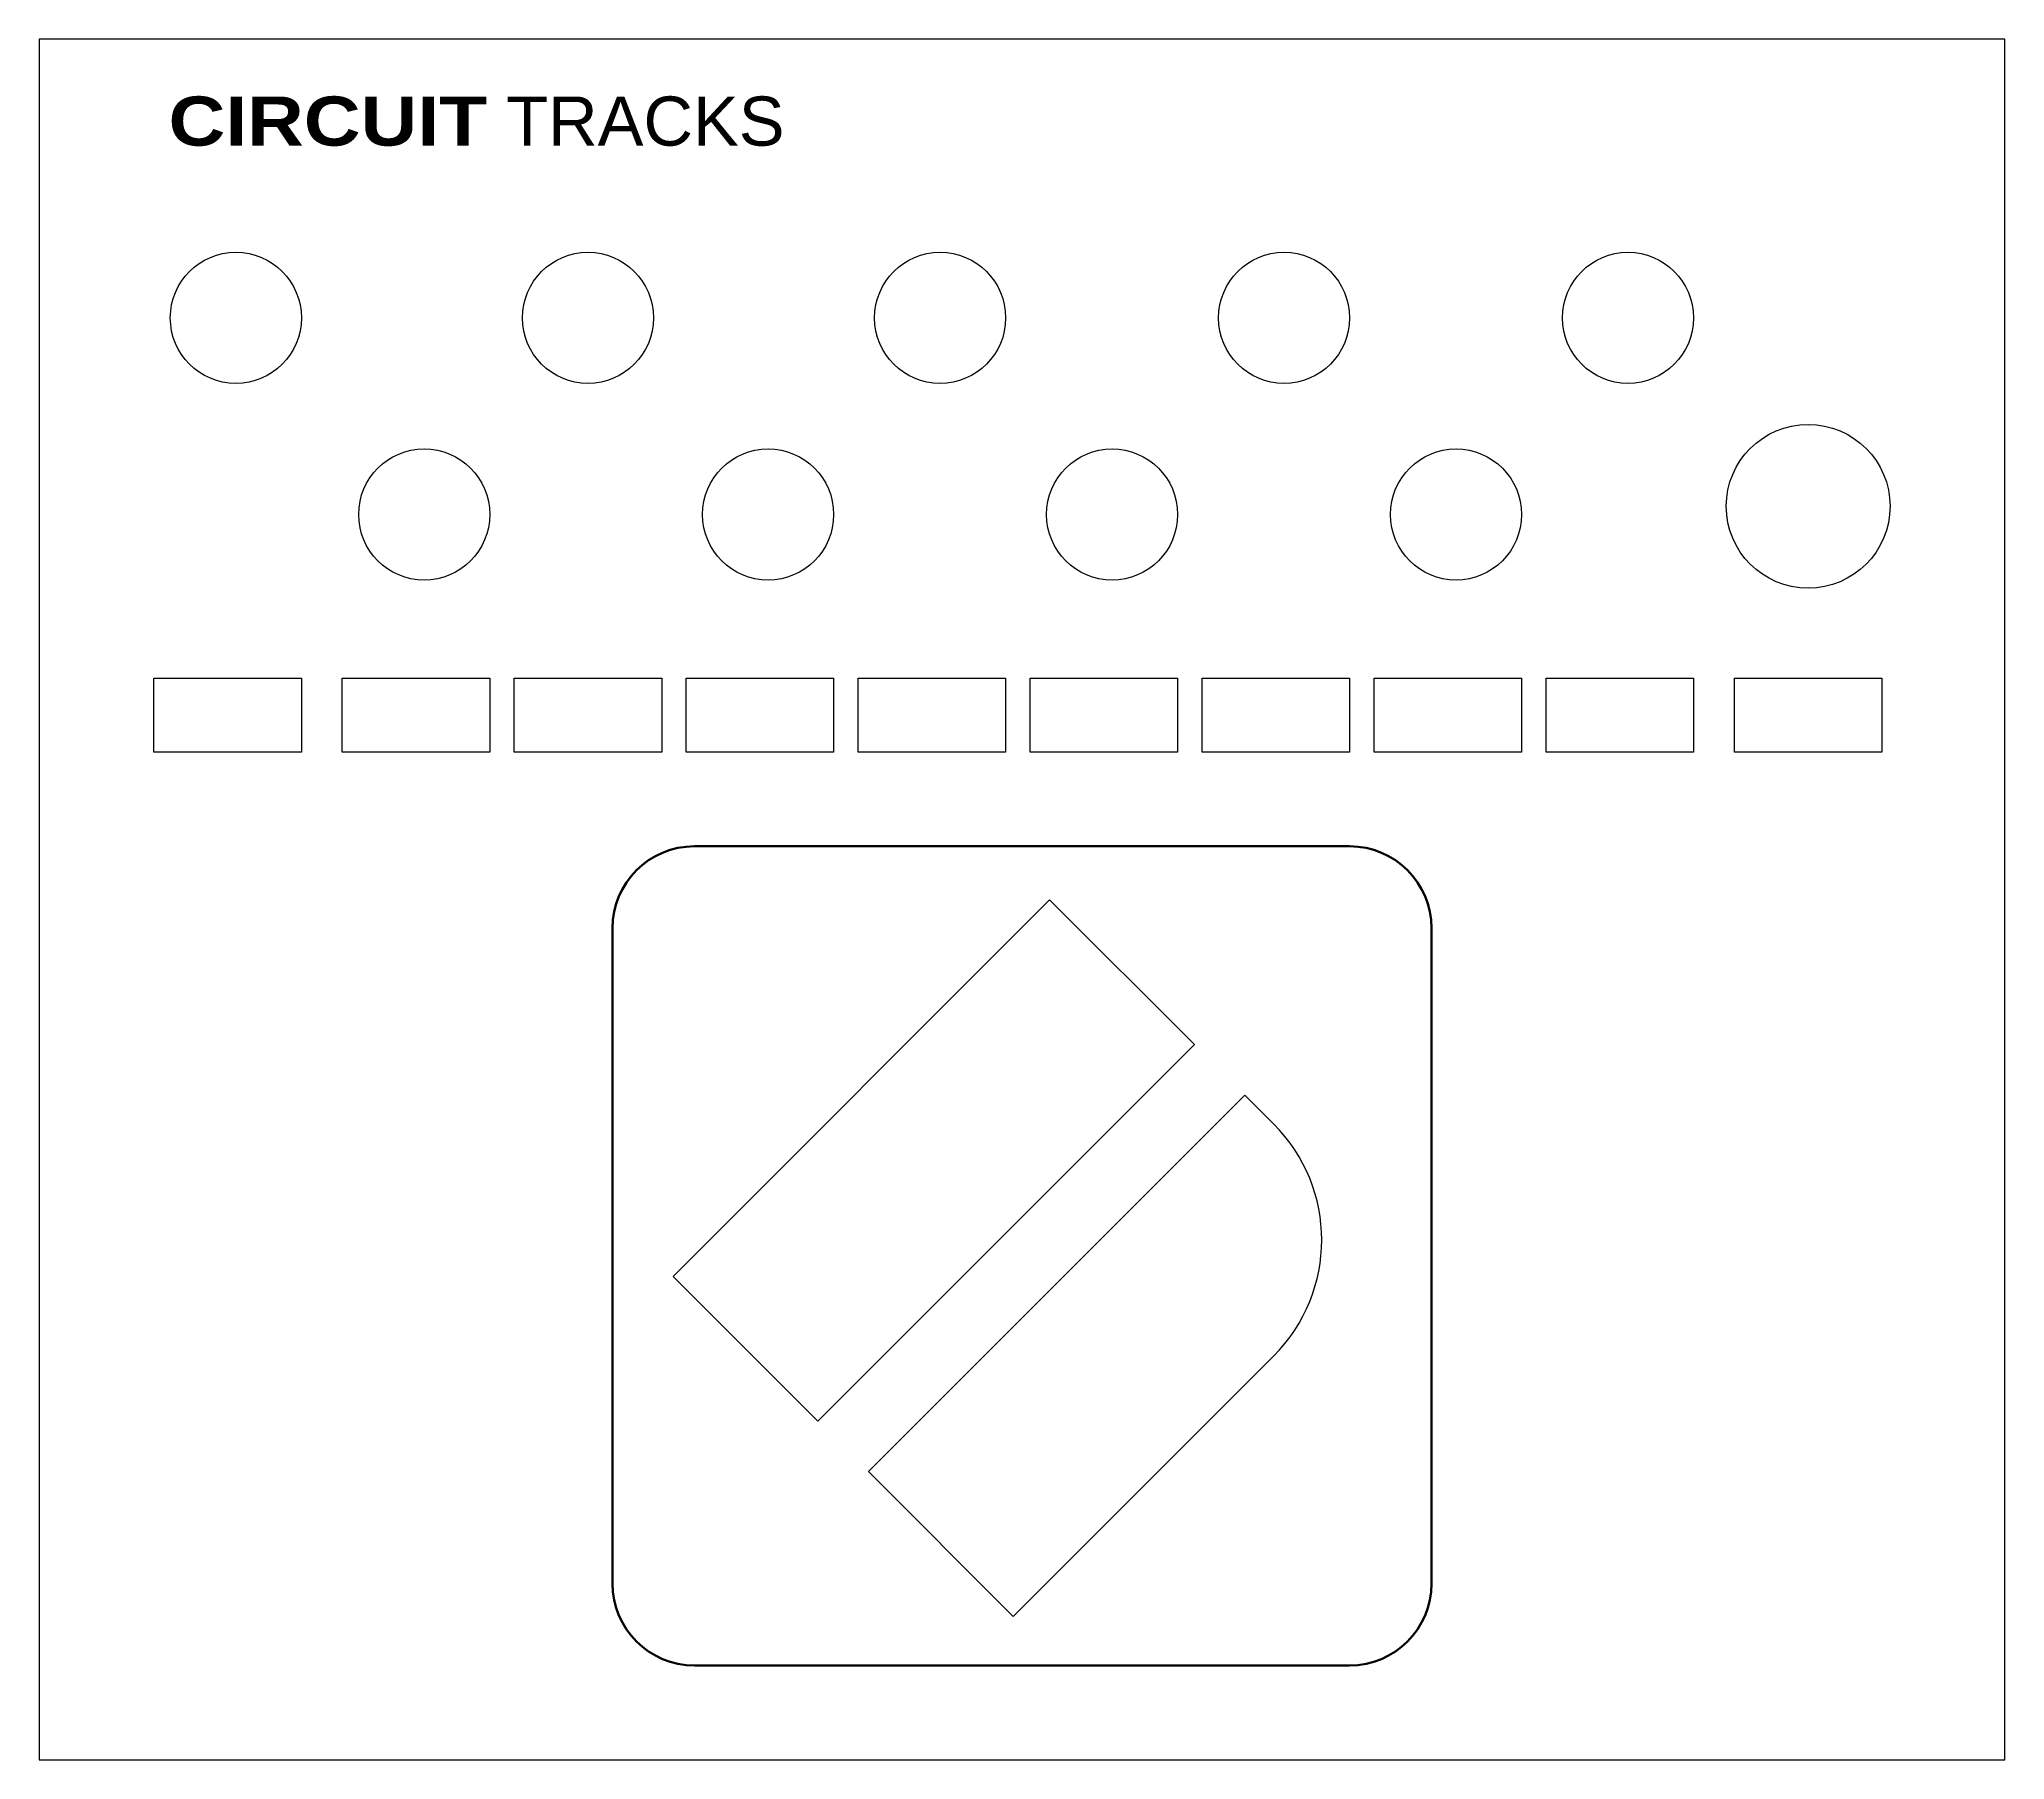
# Model space of a CAD drawing. Header units: millimetres. Extents: x 0 to 240, y 0 to 210.
import ezdxf

# ---------------------------------------------------------------- set-up
doc = ezdxf.new("R2010")
doc.units = ezdxf.units.MM
doc.layers.get('0').update_dxf_attribs({"color": 4, "lineweight": 25})
doc.layers.add('Etching', color=1, linetype='Continuous', lineweight=25)
doc.styles.add('textstyle3', font='arial.ttf')

msp = doc.modelspace()

# ---------------------------------------------------------------- linework, layer by layer
for p, q in [((240, 210), (0, 210)), ((0, 210), (0, 0)), ((240, 0), (240, 210)), ((14, 132), (32, 132)), ((14, 123), (14, 132)), ((32, 132), (32, 123)), ((37, 132), (55, 132)), ((37, 123), (37, 132)), ((55, 132), (55, 123)), ((58, 132), (76, 132)), ((58, 123), (58, 132)), ((76, 132), (76, 123)), ((79, 132), (97, 132)), ((79, 123), (79, 132)), ((97, 132), (97, 123)), ((100, 132), (118, 132)), ((100, 123), (100, 132)), ((118, 132), (118, 123)), ((121, 132), (139, 132)), ((121, 123), (121, 132)), ((139, 132), (139, 123)), ((142, 132), (160, 132)), ((142, 123), (142, 132)), ((160, 132), (160, 123)), ((163, 132), (181, 132)), ((163, 123), (163, 132)), ((181, 132), (181, 123)), ((184, 132), (202, 132)), ((184, 123), (184, 132)), ((202, 132), (202, 123)), ((207, 132), (225, 132)), ((207, 123), (207, 132)), ((225, 132), (225, 123)), ((32, 123), (14, 123)), ((55, 123), (37, 123)), ((76, 123), (58, 123)), ((97, 123), (79, 123)), ((118, 123), (100, 123)), ((139, 123), (121, 123)), ((160, 123), (142, 123)), ((181, 123), (163, 123)), ((202, 123), (184, 123)), ((225, 123), (207, 123)), ((123.37, 104.96), (77.41, 59)), ((141.05, 87.28), (123.37, 104.96)), ((95.08, 41.32), (141.05, 87.28)), ((147.21, 81.12), (101.24, 35.16)), ((150.74, 77.58), (147.21, 81.12)), ((77.41, 59), (95.08, 41.32)), ((118.92, 17.48), (150.74, 49.3)), ((101.24, 35.16), (118.92, 17.48)), ((0, 0), (240, 0))]:
    msp.add_line(p, q)
for centre, radius in [((24, 176), 8), ((67, 176), 8), ((110, 176), 8), ((152, 176), 8), ((194, 176), 8), ((216, 153), 10), ((47, 152), 8), ((89, 152), 8), ((131, 152), 8), ((173, 152), 8)]:
    msp.add_circle(centre, radius)
msp.add_arc((136.6, 63.44), 20, 315, 45)
at = {"layer": 'Etching', "lineweight": 211}
for p, q in [((160, 111.5), (80, 111.5)), ((70, 101.5), (70, 21.5)), ((170, 21.5), (170, 101.5)), ((80, 11.5), (160, 11.5))]:
    msp.add_line(p, q, dxfattribs=at)
for centre, start, end in [((80, 101.5), 90, 180), ((160, 101.5), 0, 90), ((80, 21.5), 180, 270), ((160, 21.5), 270, 0)]:
    msp.add_arc(centre, 10, start, end, dxfattribs=at)

# ---------------------------------------------------------------- texts
at = {"layer": 'Etching', "insert": (15.78, 203.02), "char_height": 1, "attachment_point": 1, "style": 'textstyle3'}
msp.add_mtext('\\fArial Black|b1|i0|c0|p0;\\H6;CIRCUIT\\fLiberation Sans|b0|i0|c0|p0; TRACKS', dxfattribs=at)

doc.saveas('drawing.dxf')
